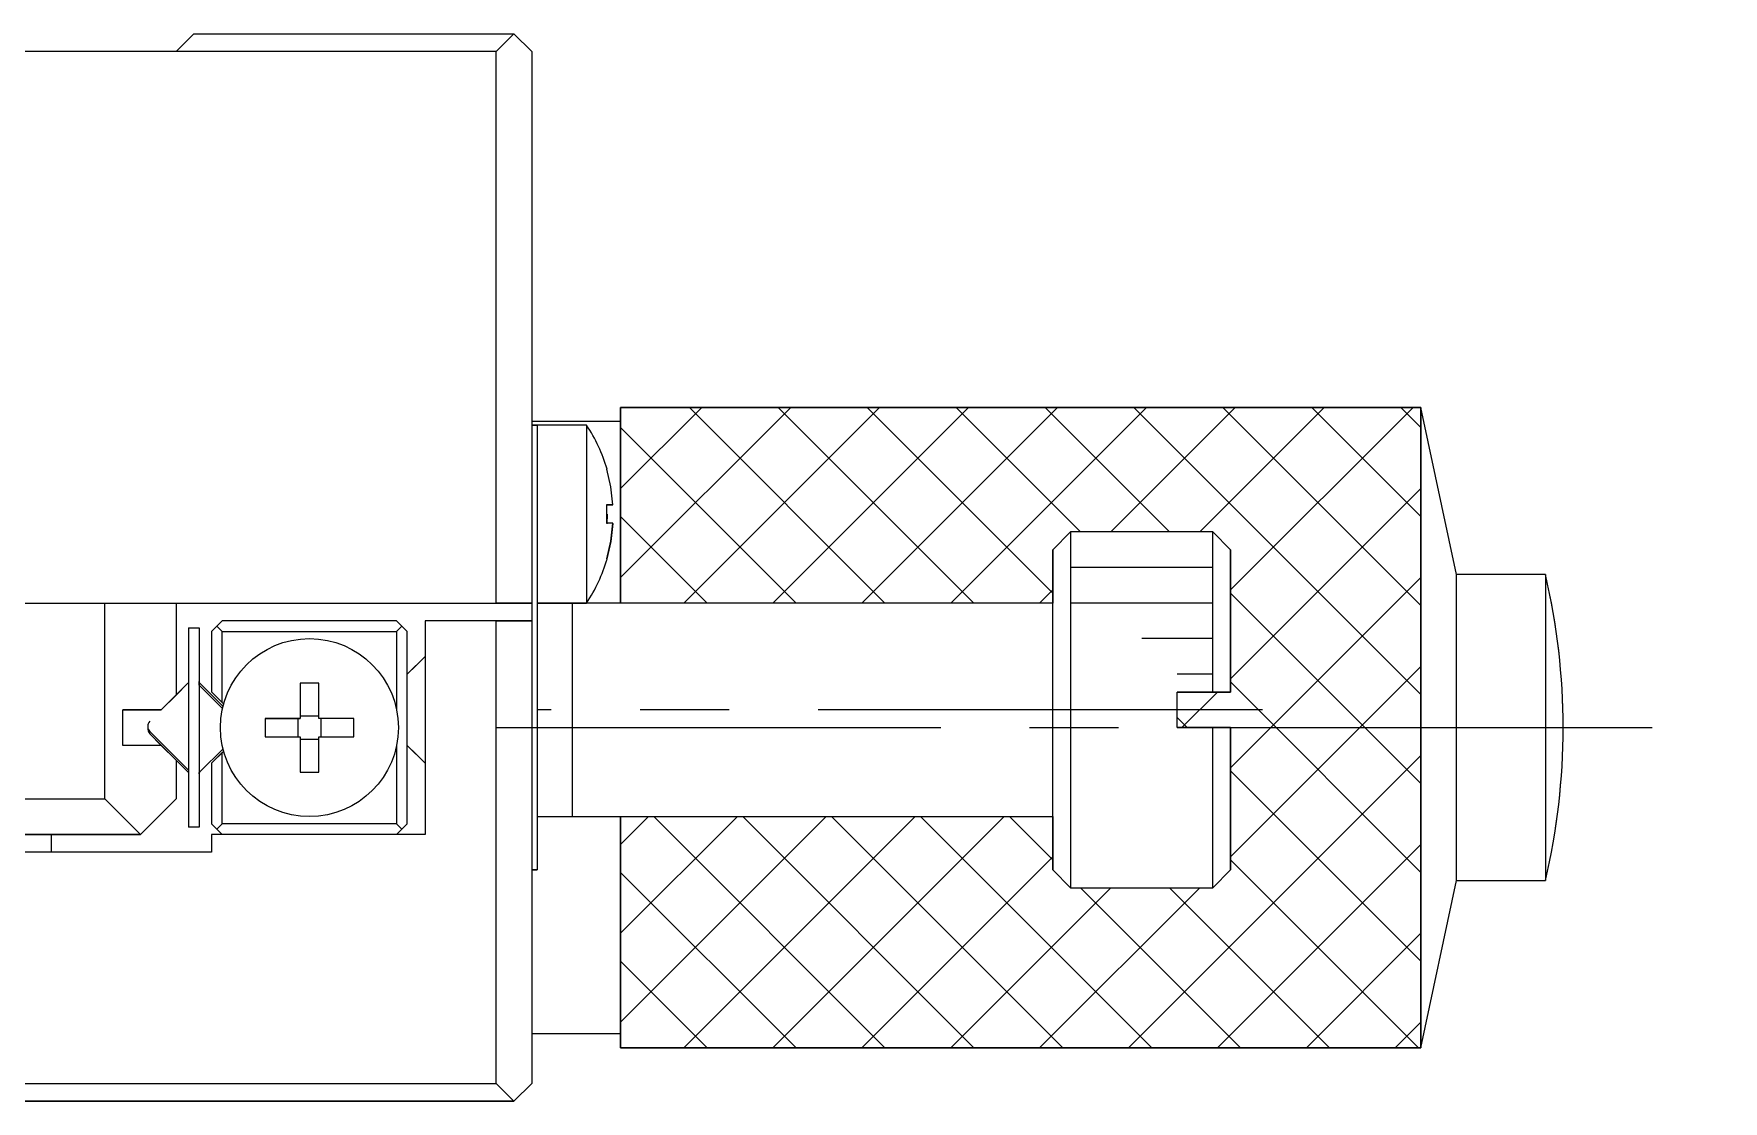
# Model space of a CAD drawing. Extents: x -109 to 395, y 1 to 311.
# Drawn here: x 140.07 to 187.57, y 280.96 to 310.96 of the extents above; entities that cross this region are included whole.
import ezdxf

# ---------------------------------------------------------------- set-up
doc = ezdxf.new("R2010")
doc.units = 0
doc.header["$LTSCALE"] = 10
doc.linetypes.add('CENTER', pattern=[2, 1.25, -0.25, 0.25, -0.25])
doc.layers.get('0').update_dxf_attribs({"linetype": 'CONTINUOUS'})
doc.layers.add('CENTER', color=1, linetype='CENTER')

msp = doc.modelspace()

# ---------------------------------------------------------------- linework, layer by layer
at = {"color": 7, "linetype": 'CONTINUOUS'}
for p, q in [((144.071653, 310.46228), (144.571653, 310.96228)), ((144.571653, 310.96228), (153.571653, 310.96228)), ((153.571653, 310.96228), (153.071653, 310.46228)), ((154.071653, 310.46228), (153.571653, 310.96228)), ((153.071653, 310.46228), (55.071653, 310.46228)), ((153.071653, 310.46228), (55.071653, 310.46228)), ((144.071653, 310.46228), (64.071653, 310.46228)), ((153.071653, 310.46228), (144.071653, 310.46228)), ((153.071653, 294.96228), (153.071653, 310.46228)), ((154.071653, 310.46228), (154.071653, 294.96228)), ((154.071653, 310.46228), (154.071653, 281.46228)), ((154.071653, 310.46228), (154.071653, 281.46228)), ((156.571653, 300.46228), (156.571653, 294.96228)), ((179.071653, 300.46228), (156.571653, 300.46228)), ((179.071653, 299.665509), (179.071653, 300.46228)), ((180.071653, 295.76228), (179.071653, 300.46228)), ((179.071653, 282.46228), (179.071653, 300.46228)), ((179.071653, 282.46228), (179.071653, 300.46228)), ((156.571653, 300.06228), (154.071653, 300.06228)), ((154.071653, 299.96228), (154.221653, 299.96228)), ((155.613311, 299.96228), (154.071653, 299.96228)), ((155.613311, 299.96228), (154.071653, 299.96228)), ((154.221653, 299.96228), (154.221653, 297.96228)), ((155.613311, 299.96228), (154.221653, 299.96228)), ((154.221653, 299.96228), (154.221653, 287.46228)), ((154.221653, 299.96228), (154.221653, 287.46228)), ((155.613311, 299.96228), (155.613311, 294.96228)), ((179.071653, 282.46228), (179.071653, 299.665509)), ((156.191082, 298.724239), (156.184234, 298.719065)), ((156.184234, 298.722615), (156.191082, 298.724239)), ((156.298666, 298.228207), (156.184234, 298.722615)), ((154.221653, 297.96228), (154.221653, 289.46228)), ((156.356606, 297.724049), (156.298666, 298.228207)), ((156.184234, 297.210877), (156.184234, 297.730865)), ((156.184234, 297.730865), (156.298666, 297.72749)), ((156.298666, 297.717058), (156.184234, 297.713683)), ((156.191082, 297.46228), (156.184234, 297.193695)), ((156.356606, 297.724049), (156.184589, 297.724049)), ((156.356606, 297.720499), (156.18477, 297.720499)), ((156.298666, 297.72749), (156.356606, 297.724049)), ((156.356606, 297.720499), (156.298666, 297.717058)), ((156.298666, 297.207502), (156.184234, 297.210877)), ((156.356606, 297.204061), (156.298666, 297.207502)), ((156.298666, 296.699902), (156.356606, 297.204061)), ((156.356606, 297.200511), (156.298666, 296.696353)), ((156.356606, 297.200511), (156.356399, 297.200511)), ((169.221653, 296.96228), (168.721653, 296.46228)), ((169.221653, 296.96228), (169.221653, 291.96228)), ((173.221653, 296.96228), (169.221653, 296.96228)), ((169.221653, 296.96228), (169.221653, 286.96228)), ((169.221653, 296.96228), (169.221653, 286.96228)), ((173.221653, 292.46228), (173.221653, 296.96228)), ((173.721653, 296.46228), (173.221653, 296.96228)), ((156.184234, 296.205494), (156.298666, 296.699902)), ((156.298666, 296.696353), (156.184234, 296.201945)), ((168.721653, 291.96228), (168.721653, 296.46228)), ((168.721653, 287.46228), (168.721653, 296.46228)), ((168.721653, 287.46228), (168.721653, 296.46228)), ((173.721653, 296.46228), (173.721653, 292.46228)), ((173.721653, 296.46228), (173.721653, 292.46228)), ((173.721653, 296.46228), (173.721653, 292.46228)), ((173.721653, 296.46228), (173.721653, 292.46228)), ((156.191082, 296.200321), (156.184234, 296.205494)), ((180.071653, 295.381601), (180.071653, 295.76228)), ((182.571653, 295.76228), (180.071653, 295.76228)), ((180.071653, 287.16228), (180.071653, 295.76228)), ((180.071653, 287.16228), (180.071653, 295.76228)), ((182.571653, 295.76228), (182.571653, 287.16228)), ((180.071653, 287.16228), (180.071653, 295.381601)), ((123.071653, 294.96228), (145.607552, 294.96228)), ((123.071653, 294.96228), (153.071653, 294.96228)), ((123.071653, 294.96228), (154.071653, 294.96228)), ((123.071653, 294.96228), (154.071653, 294.96228)), ((142.071653, 289.46228), (142.071653, 294.96228)), ((144.071653, 294.96228), (144.071653, 292.376494)), ((145.607552, 294.96228), (152.535755, 294.96228)), ((152.535755, 294.96228), (154.071653, 294.96228)), ((154.071653, 294.96228), (153.071653, 294.96228)), ((154.071653, 294.96228), (154.071653, 294.46228)), ((154.221653, 294.96228), (155.613311, 294.96228)), ((155.074096, 294.96228), (154.221653, 294.96228)), ((168.721653, 294.96228), (154.221653, 294.96228)), ((168.721653, 294.96228), (154.221653, 294.96228)), ((155.221653, 294.96228), (155.074096, 294.96228)), ((155.221653, 291.96228), (155.221653, 294.96228)), ((155.221653, 291.96228), (155.221653, 294.96228)), ((155.613311, 294.96228), (155.221653, 294.96228)), ((155.221653, 288.96228), (155.221653, 294.96228)), ((155.221653, 288.96228), (155.221653, 294.96228)), ((168.721653, 294.96228), (155.613311, 294.96228)), ((144.421653, 294.26228), (144.421653, 288.66228)), ((144.421653, 294.26228), (144.721653, 294.26228)), ((144.721653, 294.26228), (144.721653, 288.66228)), ((144.721653, 294.26228), (144.721653, 292.722175)), ((144.721653, 294.26228), (144.721653, 288.66228)), ((144.721653, 294.26228), (144.721653, 288.66228)), ((145.371653, 294.46228), (145.071653, 294.16228)), ((145.371653, 294.46228), (145.071653, 294.16228)), ((145.071653, 294.16228), (145.221653, 294.31228)), ((145.071653, 294.16228), (145.071653, 292.464882)), ((145.371653, 294.46228), (145.221653, 294.31228)), ((145.221653, 294.31228), (145.371653, 294.16228)), ((150.271653, 294.46228), (145.371653, 294.46228)), ((145.371653, 294.16228), (150.271653, 294.16228)), ((145.371653, 292.164882), (145.371653, 294.16228)), ((150.421653, 294.31228), (150.271653, 294.46228)), ((150.571653, 294.16228), (150.271653, 294.46228)), ((150.571653, 294.16228), (150.271653, 294.46228)), ((150.271653, 294.16228), (150.421653, 294.31228)), ((150.271653, 294.16228), (150.271653, 291.959774)), ((150.421653, 294.31228), (150.571653, 294.16228)), ((150.571653, 288.76228), (150.571653, 294.16228)), ((151.071653, 294.46228), (151.071653, 288.46228)), ((153.071653, 294.46228), (151.071653, 294.46228)), ((154.071653, 294.46228), (151.071653, 294.46228)), ((154.071653, 294.46228), (151.071653, 294.46228)), ((153.071653, 294.46228), (154.071653, 294.46228)), ((153.071653, 281.46228), (153.071653, 294.46228)), ((154.071653, 294.46228), (154.071653, 281.46228)), ((151.071653, 293.46228), (150.571653, 292.96228)), ((151.071653, 293.46228), (150.571653, 292.96228)), ((150.821653, 293.21228), (150.571653, 292.96228)), ((151.071653, 293.46228), (150.821653, 293.21228)), ((144.394877, 292.699717), (143.65744, 291.96228)), ((144.394877, 292.699717), (143.65744, 291.96228)), ((144.394877, 292.699717), (144.071653, 292.376494)), ((144.721653, 292.76228), (144.721653, 290.16228)), ((144.721653, 292.655783), (144.721653, 292.76228)), ((144.721653, 292.76228), (144.721653, 292.655783)), ((144.721653, 292.722175), (144.721653, 292.76228)), ((144.721653, 292.76228), (144.721653, 292.722175)), ((144.721653, 292.722175), (144.721653, 292.76228)), ((144.721653, 292.76228), (144.721653, 292.722175)), ((144.721653, 292.722175), (144.721653, 292.76228)), ((144.721653, 292.76228), (144.721653, 292.722175)), ((144.721653, 292.722175), (144.721653, 292.76228)), ((144.721653, 292.76228), (144.721653, 292.722175)), ((144.721653, 292.722175), (144.721653, 292.76228)), ((144.721653, 292.76228), (144.721653, 292.722175)), ((144.721653, 292.722175), (144.721653, 292.76228)), ((144.721653, 292.76228), (144.721653, 292.722175)), ((144.721653, 292.722175), (144.721653, 292.76228)), ((144.721653, 292.76228), (144.721653, 292.722175)), ((144.721653, 292.722175), (144.721653, 292.76228)), ((144.721653, 292.76228), (144.721653, 292.722175)), ((144.721653, 292.722175), (144.721653, 292.76228)), ((144.721653, 292.76228), (144.721653, 292.722175)), ((144.721653, 292.722175), (144.721653, 292.76228)), ((144.721653, 292.76228), (144.721653, 292.722175)), ((144.721653, 292.722175), (144.721653, 292.76228)), ((144.721653, 292.76228), (144.721653, 292.722175)), ((144.721653, 292.722175), (144.721653, 292.76228)), ((144.721653, 292.76228), (144.721653, 292.722175)), ((144.721653, 292.722175), (144.721653, 292.76228)), ((144.721653, 292.722175), (144.721653, 292.76228)), ((144.721653, 292.76228), (144.721653, 292.722175)), ((145.243405, 292.134031), (144.721653, 292.655783)), ((145.379675, 291.997761), (144.721653, 292.655783)), ((145.379675, 291.997761), (144.721653, 292.655783)), ((145.379675, 291.997761), (144.721653, 292.655783)), ((145.392975, 292.055172), (144.74843, 292.699717)), ((148.081653, 292.710513), (147.561653, 292.710513)), ((147.561653, 292.710513), (147.561653, 291.72228)), ((148.081653, 291.72228), (148.081653, 292.710513)), ((143.65744, 291.96228), (144.071653, 292.376494)), ((144.071653, 292.376494), (143.65744, 291.96228)), ((145.071653, 292.464882), (145.371653, 292.164882)), ((145.371653, 292.164882), (145.071653, 292.464882)), ((145.411188, 292.125347), (145.071653, 292.464882)), ((145.411188, 292.125347), (145.071653, 292.464882)), ((145.379675, 291.997761), (145.243405, 292.134031)), ((145.411188, 292.125347), (145.371653, 292.164882)), ((145.371653, 292.164882), (145.411188, 292.125347)), ((172.221653, 291.46228), (172.221653, 292.46228)), ((172.221653, 292.46228), (173.221653, 292.46228)), ((172.221653, 291.46228), (172.221653, 292.46228)), ((173.721653, 292.46228), (172.221653, 292.46228)), ((172.221653, 291.46228), (172.221653, 292.46228)), ((172.221653, 291.46228), (172.221653, 292.46228)), ((173.721653, 292.46228), (172.221653, 292.46228)), ((173.721653, 292.46228), (173.221653, 292.46228)), ((142.571653, 291.96228), (143.65744, 291.96228)), ((142.571653, 290.96228), (142.571653, 291.96228)), ((143.65744, 291.96228), (142.571653, 291.96228)), ((143.65744, 291.96228), (142.571653, 291.96228)), ((143.65744, 291.96228), (142.571653, 291.96228)), ((147.561653, 291.72228), (146.57342, 291.72228)), ((146.57342, 291.72228), (146.57342, 291.20228)), ((146.57342, 291.72228), (147.495892, 291.72228)), ((146.57342, 291.72228), (147.561653, 291.72228)), ((146.57342, 291.72228), (147.561653, 291.72228)), ((147.561653, 291.72228), (147.495892, 291.72228)), ((147.495892, 291.72228), (147.495892, 291.20228)), ((148.081653, 291.788042), (147.561653, 291.788042)), ((149.069887, 291.72228), (148.081653, 291.72228)), ((148.147415, 291.72228), (148.081653, 291.72228)), ((149.069887, 291.72228), (148.081653, 291.72228)), ((149.069887, 291.72228), (148.081653, 291.72228)), ((149.069887, 291.72228), (148.147415, 291.72228)), ((148.147415, 291.20228), (148.147415, 291.72228)), ((149.069887, 291.20228), (149.069887, 291.72228)), ((155.221653, 288.96228), (155.221653, 291.96228)), ((155.221653, 288.96228), (155.221653, 291.96228)), ((168.721653, 287.46228), (168.721653, 291.96228)), ((169.221653, 291.96228), (169.221653, 286.96228)), ((143.334217, 291.356214), (143.899902, 290.790529)), ((143.334217, 291.356214), (144.421653, 290.268777)), ((143.334217, 291.356214), (144.421653, 290.268777)), ((143.334217, 291.285503), (143.65744, 290.96228)), ((143.334217, 291.285503), (144.394877, 290.224843)), ((143.334217, 291.285503), (144.394877, 290.224843)), ((146.57342, 291.20228), (147.561653, 291.20228)), ((147.561653, 291.20228), (147.561653, 290.214047)), ((148.081653, 290.214047), (148.081653, 291.20228)), ((148.081653, 291.20228), (149.069887, 291.20228)), ((173.221653, 291.46228), (172.221653, 291.46228)), ((172.221653, 291.46228), (173.721653, 291.46228)), ((172.221653, 291.46228), (173.721653, 291.46228)), ((173.221653, 286.96228), (173.221653, 291.46228)), ((173.221653, 291.46228), (173.721653, 291.46228)), ((173.721653, 291.46228), (173.721653, 287.46228)), ((173.721653, 291.46228), (173.721653, 287.46228)), ((173.721653, 291.46228), (173.721653, 287.46228)), ((173.721653, 291.46228), (173.721653, 287.46228)), ((143.65744, 290.96228), (142.571653, 290.96228)), ((144.071653, 290.548066), (143.65744, 290.96228)), ((143.899902, 290.790529), (144.421653, 290.268777)), ((144.74843, 290.224843), (145.392975, 290.869388)), ((145.071653, 290.459678), (145.411188, 290.799213)), ((145.071653, 290.459678), (145.411188, 290.799213)), ((145.071653, 290.459678), (145.371653, 290.759678)), ((145.371653, 290.759678), (145.411188, 290.799213)), ((145.371653, 288.76228), (145.371653, 290.759678)), ((147.561653, 291.136518), (148.081653, 291.136518)), ((150.271653, 290.964786), (150.271653, 288.76228)), ((150.571653, 290.96228), (150.821653, 290.71228)), ((150.571653, 290.96228), (151.071653, 290.46228)), ((150.571653, 290.96228), (151.071653, 290.46228)), ((150.821653, 290.71228), (151.071653, 290.46228)), ((144.071653, 290.548066), (144.071653, 289.46228)), ((144.071653, 290.548066), (144.394877, 290.224843)), ((145.071653, 290.459678), (145.071653, 288.76228)), ((144.721653, 290.16228), (144.721653, 290.202385)), ((144.721653, 290.202385), (144.721653, 290.16228)), ((144.721653, 290.16228), (144.721653, 290.202385)), ((144.721653, 290.202385), (144.721653, 290.16228)), ((144.721653, 290.16228), (144.721653, 290.202385)), ((144.721653, 290.202385), (144.721653, 290.16228)), ((144.721653, 290.16228), (144.721653, 290.202385)), ((144.721653, 290.202385), (144.721653, 290.16228)), ((144.721653, 290.16228), (144.721653, 290.202385)), ((144.721653, 290.202385), (144.721653, 290.16228)), ((144.721653, 290.16228), (144.721653, 290.202385)), ((144.721653, 290.202385), (144.721653, 290.16228)), ((144.721653, 290.16228), (144.721653, 290.202385)), ((144.721653, 290.202385), (144.721653, 290.16228)), ((144.721653, 290.16228), (144.721653, 290.202385)), ((144.721653, 290.202385), (144.721653, 290.16228)), ((144.721653, 290.16228), (144.721653, 290.202385)), ((144.721653, 290.202385), (144.721653, 290.16228)), ((144.721653, 290.16228), (144.721653, 290.202385)), ((144.721653, 290.202385), (144.721653, 290.16228)), ((144.721653, 290.16228), (144.721653, 290.202385)), ((144.721653, 290.202385), (144.721653, 290.16228)), ((144.721653, 290.16228), (144.721653, 290.202385)), ((144.721653, 290.202385), (144.721653, 290.16228)), ((144.721653, 290.16228), (144.721653, 290.202385)), ((144.721653, 290.202385), (144.721653, 290.16228)), ((144.721653, 290.16228), (144.721653, 290.202385)), ((144.721653, 290.16228), (144.721653, 290.202385)), ((144.721653, 290.202385), (144.721653, 290.16228)), ((144.721653, 290.202385), (144.721653, 288.66228)), ((147.561653, 290.214047), (148.081653, 290.214047)), ((139.571653, 289.46228), (142.071653, 289.46228)), ((143.071653, 288.46228), (142.071653, 289.46228)), ((144.071653, 289.46228), (143.071653, 288.46228)), ((143.071653, 288.46228), (144.071653, 289.46228)), ((143.071653, 288.46228), (144.071653, 289.46228)), ((143.071653, 288.46228), (144.071653, 289.46228)), ((154.221653, 289.46228), (154.221653, 287.46228)), ((154.221653, 288.96228), (155.221653, 288.96228)), ((154.221653, 288.96228), (168.721653, 288.96228)), ((154.221653, 288.96228), (168.721653, 288.96228)), ((155.221653, 288.96228), (168.721653, 288.96228)), ((156.571653, 288.96228), (156.571653, 287.759979)), ((156.571653, 288.96228), (156.571653, 282.46228)), ((156.571653, 288.96228), (156.571653, 282.46228)), ((138.071653, 288.46228), (143.071653, 288.46228)), ((138.071653, 288.46228), (143.071653, 288.46228)), ((143.071653, 288.46228), (139.571653, 288.46228)), ((139.571653, 288.46228), (143.071653, 288.46228)), ((140.571653, 287.96228), (140.571653, 288.46228)), ((144.721653, 288.66228), (144.421653, 288.66228)), ((145.221653, 288.61228), (145.071653, 288.76228)), ((145.071653, 288.76228), (145.221653, 288.61228)), ((145.071653, 288.76228), (145.371653, 288.46228)), ((145.071653, 288.76228), (145.371653, 288.46228)), ((145.071653, 288.46228), (145.071653, 287.96228)), ((151.071653, 288.46228), (145.071653, 288.46228)), ((145.371653, 288.76228), (145.221653, 288.61228)), ((145.221653, 288.61228), (145.371653, 288.46228)), ((145.371653, 288.46228), (145.221653, 288.61228)), ((150.271653, 288.76228), (145.371653, 288.76228)), ((150.421653, 288.61228), (150.271653, 288.76228)), ((150.571653, 288.76228), (150.271653, 288.46228)), ((150.571653, 288.76228), (150.271653, 288.46228)), ((150.271653, 288.46228), (150.421653, 288.61228)), ((150.421653, 288.61228), (150.271653, 288.46228)), ((150.571653, 288.76228), (150.421653, 288.61228)), ((150.421653, 288.61228), (150.571653, 288.76228)), ((145.071653, 287.96228), (63.071653, 287.96228)), ((154.221653, 287.46228), (154.071653, 287.46228)), ((154.071653, 287.46228), (154.221653, 287.46228)), ((154.071653, 287.46228), (154.221653, 287.46228)), ((154.071653, 287.46228), (154.221653, 287.46228)), ((156.571653, 287.759979), (156.571653, 282.46228)), ((168.721653, 287.46228), (169.221653, 286.96228)), ((173.221653, 286.96228), (173.721653, 287.46228)), ((169.221653, 286.96228), (173.221653, 286.96228)), ((179.071653, 282.46228), (180.071653, 287.16228)), ((180.071653, 287.16228), (182.571653, 287.16228)), ((154.071653, 282.86228), (156.571653, 282.86228)), ((156.571653, 282.46228), (179.071653, 282.46228)), ((55.071653, 281.46228), (153.071653, 281.46228)), ((153.071653, 281.46228), (153.571653, 280.96228)), ((153.571653, 280.96228), (154.071653, 281.46228)), ((154.071653, 281.46228), (153.571653, 280.96228)), ((154.071653, 281.46228), (153.571653, 280.96228)), ((154.071653, 281.46228), (153.571653, 280.96228)), ((153.571653, 280.96228), (54.571653, 280.96228)), ((54.571653, 280.96228), (153.571653, 280.96228)), ((54.571653, 280.96228), (153.571653, 280.96228)), ((141.071648, 280.96228), (147.071658, 280.96228)), ((144.821653, 280.96228), (147.071658, 280.96228)), ((144.821653, 280.96228), (147.071658, 280.96228)), ((144.821653, 280.96228), (147.071658, 280.96228)), ((144.821653, 280.96228), (147.071658, 280.96228)), ((144.821653, 280.96228), (147.071658, 280.96228)), ((144.821653, 280.96228), (147.071658, 280.96228)), ((144.821653, 280.96228), (147.071658, 280.96228)), ((144.821653, 280.96228), (147.071658, 280.96228)), ((144.821653, 280.96228), (147.071658, 280.96228)), ((144.821653, 280.96228), (147.071658, 280.96228)), ((151.071648, 280.96228), (153.571653, 280.96228)), ((151.071648, 280.96228), (151.321653, 280.96228)), ((151.071648, 280.96228), (151.321653, 280.96228)), ((151.071648, 280.96228), (151.321653, 280.96228)), ((151.071648, 280.96228), (151.321653, 280.96228)), ((151.071648, 280.96228), (151.321653, 280.96228)), ((151.071648, 280.96228), (151.321653, 280.96228)), ((151.071648, 280.96228), (151.321653, 280.96228)), ((151.071648, 280.96228), (151.321653, 280.96228)), ((151.071648, 280.96228), (151.321653, 280.96228)), ((151.071648, 280.96228), (151.321653, 280.96228))]:
    msp.add_line(p, q, dxfattribs=at)
at = {"color": 3, "linetype": 'CONTINUOUS'}
for p, q in [((156.571653, 298.181027), (158.852907, 300.46228)), ((156.571653, 295.681027), (161.352907, 300.46228)), ((156.571653, 294.96228), (156.571653, 300.46228)), ((156.571653, 300.46228), (179.071653, 300.46228)), ((158.352907, 294.96228), (163.852907, 300.46228)), ((158.503787, 300.46228), (164.003787, 294.96228)), ((160.852907, 294.96228), (166.352907, 300.46228)), ((161.003787, 300.46228), (166.503787, 294.96228)), ((163.352907, 294.96228), (168.852907, 300.46228)), ((163.503787, 300.46228), (168.721653, 295.244413)), ((165.852907, 294.96228), (171.352907, 300.46228)), ((166.003787, 300.46228), (169.503787, 296.96228)), ((168.503787, 300.46228), (172.003787, 296.96228)), ((170.352907, 296.96228), (173.852907, 300.46228)), ((171.003787, 300.46228), (179.071653, 292.394413)), ((172.852907, 296.96228), (176.352907, 300.46228)), ((173.503787, 300.46228), (179.071653, 294.894413)), ((173.721653, 295.331027), (178.852907, 300.46228)), ((176.003787, 300.46228), (179.071653, 297.394413)), ((178.503787, 300.46228), (179.071653, 299.894413)), ((179.071653, 300.46228), (179.071653, 282.46228)), ((156.571653, 299.894413), (161.503787, 294.96228)), ((173.721653, 292.831027), (179.071653, 298.181027)), ((156.571653, 297.394413), (159.003787, 294.96228)), ((169.221653, 296.96228), (168.721653, 296.46228)), ((173.221653, 296.96228), (169.221653, 296.96228)), ((173.721653, 296.46228), (173.221653, 296.96228)), ((168.721653, 296.46228), (168.721653, 294.96228)), ((173.721653, 292.46228), (173.721653, 296.46228)), ((173.221653, 295.96228), (169.221653, 295.96228)), ((173.721653, 290.331027), (179.071653, 295.681027)), ((168.352907, 294.96228), (168.721653, 295.331027)), ((173.721653, 295.244413), (179.071653, 289.894413)), ((168.721653, 294.96228), (156.571653, 294.96228)), ((173.221653, 294.96228), (169.221653, 294.96228)), ((173.221653, 293.96228), (171.221653, 293.96228)), ((173.721653, 287.831027), (179.071653, 293.181027)), ((173.221653, 292.96228), (172.221653, 292.96228)), ((173.721653, 292.744413), (179.071653, 287.394413)), ((172.221653, 291.46228), (172.221653, 292.46228)), ((172.221653, 292.46228), (173.721653, 292.46228)), ((172.352907, 291.46228), (173.352907, 292.46228)), ((172.221653, 291.744413), (172.503787, 291.46228)), ((173.721653, 291.46228), (172.221653, 291.46228)), ((173.721653, 287.46228), (173.721653, 291.46228)), ((170.852907, 282.46228), (179.071653, 290.681027)), ((173.721653, 290.244413), (179.071653, 284.894413)), ((156.571653, 288.181027), (157.352907, 288.96228)), ((156.571653, 285.681027), (159.852907, 288.96228)), ((156.571653, 283.181027), (162.352907, 288.96228)), ((156.571653, 282.46228), (156.571653, 288.96228)), ((156.571653, 288.96228), (168.721653, 288.96228)), ((157.503787, 288.96228), (164.003787, 282.46228)), ((158.352907, 282.46228), (164.852907, 288.96228)), ((160.003787, 288.96228), (166.503787, 282.46228)), ((160.852907, 282.46228), (167.352907, 288.96228)), ((162.503787, 288.96228), (169.003787, 282.46228)), ((165.003787, 288.96228), (171.503787, 282.46228)), ((167.503787, 288.96228), (168.721653, 287.744413)), ((168.721653, 288.96228), (168.721653, 287.46228)), ((173.352907, 282.46228), (179.071653, 288.181027)), ((156.571653, 287.394413), (161.503787, 282.46228)), ((163.352907, 282.46228), (168.721653, 287.831027)), ((168.721653, 287.46228), (169.221653, 286.96228)), ((173.221653, 286.96228), (173.721653, 287.46228)), ((173.721653, 287.744413), (179.003787, 282.46228)), ((165.852907, 282.46228), (170.352907, 286.96228)), ((168.352907, 282.46228), (172.852907, 286.96228)), ((169.221653, 286.96228), (173.221653, 286.96228)), ((169.503787, 286.96228), (174.003787, 282.46228)), ((172.003787, 286.96228), (176.503787, 282.46228)), ((175.852907, 282.46228), (179.071653, 285.681027)), ((156.571653, 284.894413), (159.003787, 282.46228)), ((178.352907, 282.46228), (179.071653, 283.181027)), ((179.071653, 282.46228), (156.571653, 282.46228))]:
    msp.add_line(p, q, dxfattribs=at)
at = {"color": 7, "linetype": 'CONTINUOUS'}
msp.add_circle((147.821653, 291.46228), 2.5, dxfattribs=at)
for centre, radius, start, end in [((151.871653, 297.46228), 4.5, 16.286184, 33.748989), ((151.871653, 297.46228), 4.5, 326.251011, 343.713816), ((164.331653, 291.46228), 18.74, 0, 13.265029), ((164.331653, 291.46228), 18.74, 346.734971, 13.265029), ((164.331653, 291.46228), 18.74, 346.734971, 13.265029), ((144.536298, 292.558295), 0.2, 124.975304, 135), ((144.607009, 292.558295), 0.2, 45, 55.024696), ((143.475638, 291.497635), 0.2, 135, 225), ((143.475638, 291.426925), 0.2, 169.817933, 225), ((164.331653, 291.46228), 18.74, 346.734971, 0), ((144.536298, 290.366264), 0.2, 225, 235.024696), ((144.607009, 290.366264), 0.2, 304.975304, 315)]:
    msp.add_arc(centre, radius, start, end, dxfattribs=at)
at = {"layer": 'CENTER', "color": 1, "linetype": 'CENTER'}
for p, q in [((174.621653, 291.96228), (154.221653, 291.96228)), ((153.071653, 291.46228), (187.571653, 291.46228))]:
    msp.add_line(p, q, dxfattribs=at)

doc.saveas('drawing.dxf')
